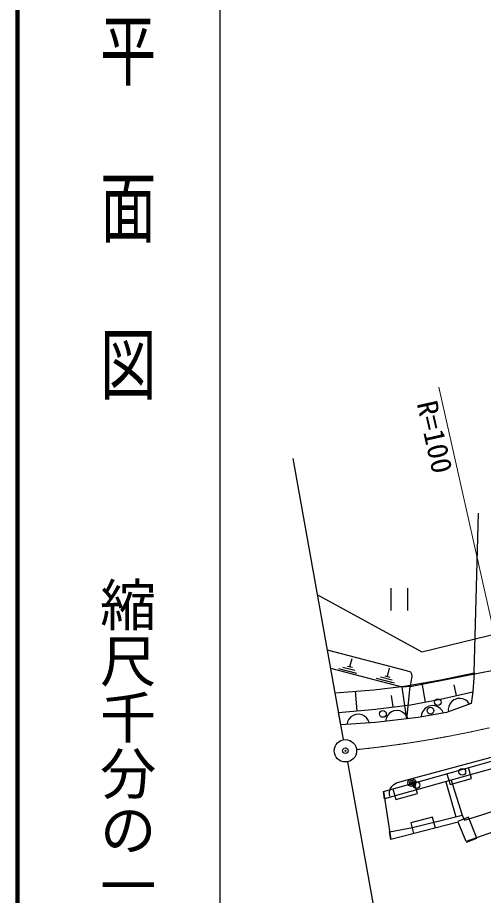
# Model space of a CAD drawing. Units: millimetres, scale not verified. Extents: x 40000 to 680000, y 20000 to 380000.
# Drawn here: x 40000 to 81458, y 262625 to 340784 of the extents above; entities that cross this region are included whole.
import ezdxf
from ezdxf.enums import TextEntityAlignment as Align

# ---------------------------------------------------------------- set-up
doc = ezdxf.new("R2010")
doc.units = ezdxf.units.MM
doc.header["$LTSCALE"] = 1000
doc.header["$PDMODE"] = 32
doc.header["$PDSIZE"] = 500
doc.linetypes.add('CHAIN', pattern=[18.5, 12, -1.5, 3.5, -1.5])
for name, color, linetype, lineweight in [('M-BGD', 7, 'Continuous', 25), ('M-BMK', 2, 'CHAIN', 13), ('M-BMK-OTRS', 5, 'Continuous', 25), ('M-BMK-SRVR', 3, 'Continuous', 25), ('M-STR-HTXT', 7, 'Continuous', 13), ('M-TTL', 2, 'Continuous', 140), ('M-TTL-BAND', 7, 'Continuous', 25)]:
    doc.layers.add(name, color=color, linetype=linetype, lineweight=lineweight)
doc.layers.add('M-OTRS', color=6, linetype='Continuous')
doc.styles.add('@ＭＳ ゴシック', font='')
doc.styles.add('ＭＳ ゴシック', font='')
doc.styles.get('@ＭＳ ゴシック').set_extended_font_data('@MS Gothic')
doc.styles.get('ＭＳ ゴシック').set_extended_font_data('MS Gothic')

msp = doc.modelspace()

# ---------------------------------------------------------------- linework, layer by layer
at = {"layer": 'M-BGD'}
for p, q in [((80637, 282437), (81024, 296673)), ((73220, 289989), (73220, 287989)), ((74740, 287989), (74740, 289989)), ((74602, 282617), (67588, 284454)), ((69576, 282994), (69768, 283723)), ((68955, 282949), (70012, 282672)), ((69358, 283051), (69794, 282936)), ((68572, 282839), (70170, 282420)), ((72692, 282185), (73128, 282071)), ((72910, 282128), (73102, 282857)), ((77660, 281812), (80637, 282437)), ((80637, 282437), (80526, 280747)), ((71906, 281973), (73505, 281554)), ((72290, 282083), (73346, 281806)), ((74390, 281261), (77660, 281812)), ((76301, 279847), (75997, 281532)), ((79075, 280416), (78854, 281386)), ((68254, 280656), (71708, 280930)), ((70209, 279064), (70062, 280800)), ((71708, 280930), (74390, 281261)), ((74942, 281235), (74222, 281166)), ((77624, 280085), (80526, 280747)), ((80526, 280747), (80379, 279718)), ((73416, 279406), (73284, 280431)), ((74978, 279608), (77624, 280085)), ((78640, 279890), (78493, 279708)), ((78838, 280047), (78640, 279890)), ((79138, 280158), (78838, 280047)), ((79391, 280165), (79138, 280158)), ((79620, 280121), (79391, 280165)), ((79877, 280002), (79620, 280121)), ((80058, 279856), (79877, 280002)), ((80216, 279658), (80058, 279856)), ((68562, 278925), (71855, 279204)), ((71855, 279204), (74978, 279608)), ((73491, 279064), (73262, 278957)), ((73809, 279101), (73491, 279064)), ((74057, 279049), (73809, 279101)), ((74269, 278953), (74057, 279049)), ((76206, 279217), (76044, 278986)), ((76383, 279369), (76206, 279217)), ((76606, 279489), (76383, 279369)), ((76921, 279544), (76606, 279489)), ((77171, 279506), (76921, 279544)), ((77389, 279423), (77171, 279506)), ((77620, 279260), (77389, 279423)), ((77772, 279083), (77620, 279260)), ((77892, 278861), (77772, 279083)), ((80379, 279718), (78175, 278910)), ((78374, 279451), (78331, 279222)), ((78331, 279222), (78338, 278970)), ((78493, 279708), (78374, 279451)), ((68761, 277812), (68562, 278925)), ((69479, 278304), (69373, 278096)), ((69665, 278517), (69479, 278304)), ((69856, 278651), (69665, 278517)), ((70090, 278747), (69856, 278651)), ((70409, 278769), (70090, 278747)), ((70654, 278706), (70409, 278769)), ((70862, 278600), (70654, 278706)), ((71075, 278415), (70862, 278600)), ((71209, 278223), (71075, 278415)), ((75639, 278469), (71855, 278028)), ((72806, 278380), (72754, 278133)), ((72902, 278593), (72806, 278380)), ((73077, 278815), (72902, 278593)), ((73262, 278957), (73077, 278815)), ((74491, 278778), (74269, 278953)), ((74633, 278593), (74491, 278778)), ((74740, 278364), (74633, 278593)), ((78175, 278910), (75639, 278469)), ((75960, 278768), (75922, 278518)), ((76044, 278986), (75960, 278768)), ((71855, 278028), (68761, 277812)), ((69373, 278096), (69310, 277851)), ((71305, 277990), (71209, 278223)), ((74996, 273000), (86342, 276073)), ((88390, 275622), (80289, 273350)), ((76184, 272886), (82165, 274584)), ((80410, 273046), (80137, 274008)), ((72553, 271893), (76184, 272886)), ((80289, 273350), (72656, 271219)), ((74031, 272739), (74996, 273000)), ((78213, 273462), (78486, 272500)), ((78486, 272500), (80410, 273046)), ((78580, 272873), (79562, 269764)), ((73107, 271867), (73170, 272091)), ((73170, 272091), (73311, 272337)), ((73311, 272337), (73473, 272505)), ((73404, 272126), (73668, 271161)), ((73473, 272505), (73722, 272655)), ((73722, 272655), (74031, 272739)), ((75597, 271689), (75333, 272653)), ((78117, 272743), (79008, 269626)), ((81241, 269764), (89521, 272611)), ((72553, 271893), (73206, 267610)), ((72656, 271219), (72553, 271893)), ((73092, 271614), (73107, 271867)), ((73134, 271460), (73092, 271614)), ((73668, 271161), (75597, 271689)), ((75147, 268667), (79562, 269764)), ((79562, 269764), (79770, 269320)), ((79770, 269320), (81241, 269764)), ((79218, 269144), (73206, 267610)), ((76934, 269593), (74996, 269099)), ((74996, 269099), (75243, 268130)), ((77181, 268625), (76934, 269593)), ((80118, 269587), (79192, 269208)), ((79924, 267421), (79218, 269144)), ((85983, 269588), (79924, 267421)), ((80875, 267736), (80118, 269587)), ((73105, 268278), (75147, 268667)), ((73206, 267610), (73105, 268278)), ((79950, 267357), (80875, 267736))]:
    msp.add_line(p, q, dxfattribs=at)
for points in [[(66740, 289365), (75970, 284307), (90106, 287768), (109425, 294043), (125229, 301532), (128275, 308810), (121365, 315991)], [(74942, 281235), (84028, 283006), (93032, 285474), (100283, 287414), (107830, 290327), (113751, 292983), (123497, 298555), (125577, 299634), (127801, 300612), (131020, 301877), (137505, 304140)], [(74634, 278316), (74222, 281166), (67865, 282831)], [(74634, 278316), (74942, 281235), (74985, 281408), (75037, 281646), (75107, 282106), (75089, 282321), (75008, 282496), (74602, 282617)]]:
    msp.add_lwpolyline(points, dxfattribs=at)
for centre, radius in [((77400, 279831), 300), ((72511, 278782), 300), ((76744, 279077), 300), ((79576, 273628), 300), ((75088, 272662), 350), ((75088, 272662), 210), ((75088, 272662), 70), ((75500, 272449), 300)]:
    msp.add_circle(centre, radius, dxfattribs=at)
at = {"layer": 'M-BMK'}
msp.add_arc((59904, 375079), 100000, 275.89041, 284.04854, dxfattribs=at)
at = {"layer": 'M-BMK-OTRS'}
for p, q in [((68996, 276494), (64535, 301532)), ((69350, 274525), (73493, 251690))]:
    msp.add_line(p, q, dxfattribs=at)
at = {"layer": 'M-BMK-SRVR'}
for radius in [1000, 40]:
    msp.add_circle((69171, 275509), radius, dxfattribs=at)
at = {"layer": 'M-OTRS'}
msp.add_point((69171, 275509), dxfattribs=at)
at = {"layer": 'M-STR-HTXT'}
msp.add_line((77480, 307891), (84178, 278070), dxfattribs=at)
at = {"layer": 'M-TTL'}
msp.add_line((40000, 380000), (40000, 20000), dxfattribs=at)
at = {"layer": 'M-TTL-BAND'}
msp.add_line((58000, 370000), (58000, 20000), dxfattribs=at)

# ---------------------------------------------------------------- texts
at = {"layer": 'M-STR-HTXT', "style": 'ＭＳ ゴシック', "width": 1.05}
msp.add_text('R=100', height=1833, rotation=282.7, dxfattribs=at).set_placement((74982, 306318), align=Align.BOTTOM_LEFT)
at = {"layer": 'M-TTL-BAND', "style": '@ＭＳ ゴシック', "width": 1.4}
msp.add_text('平  面  図', height=3666, rotation=270, dxfattribs=at).set_placement((49777, 306475), align=Align.MIDDLE_RIGHT)
at = {"layer": 'M-TTL-BAND', "style": '@ＭＳ ゴシック'}
msp.add_text('縮尺千分の一', height=3666, rotation=270, dxfattribs=at).set_placement((49777, 261030), align=Align.MIDDLE_RIGHT)

doc.saveas('drawing.dxf')
